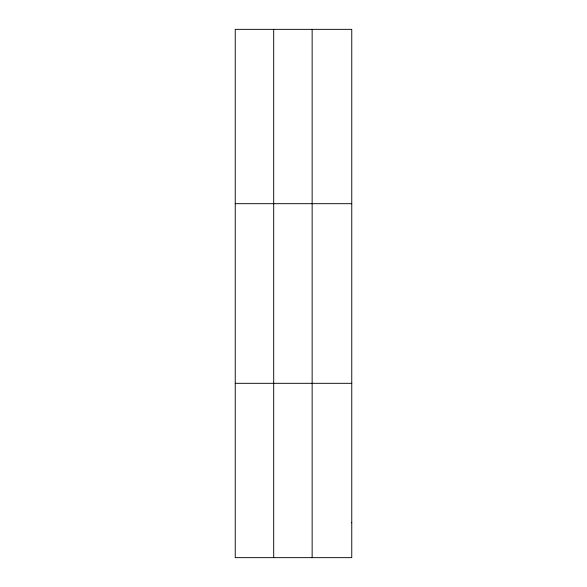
<?xml version="1.0" encoding="UTF-8"?>
<svg xmlns="http://www.w3.org/2000/svg" width="587" height="587" viewBox="0 0 587 587"><rect width="100%" height="100%" fill="white"/><g stroke="black" fill="none" stroke-linecap="round" stroke-linejoin="round"><path stroke-width="0.88" d="M273.696 557.65L273.696 29.35M312.145 557.65L312.145 29.35M235.24 203.689L351.76 203.689M235.24 383.311L351.76 383.311M351.76 522.782L351.76 557.65L235.24 557.65L235.24 29.35L351.76 29.35L351.76 522.782"/></g></svg>
